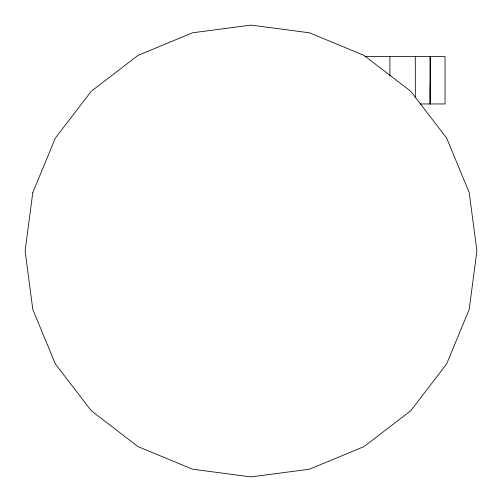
<?xml version="1.0" encoding="UTF-8"?>
<svg xmlns="http://www.w3.org/2000/svg" width="502" height="502" viewBox="0 0 502 502"><rect width="100%" height="100%" fill="white"/><g stroke="black" fill="none" stroke-linecap="round" stroke-linejoin="round"><path stroke-width="0.75" d="M364.891 56.525L445.042 56.525L445.042 103.958L420.005 103.958M430.327 56.525L430.327 103.958M430.189 84.982L430.189 103.958M430.032 56.525L430.032 103.958M415.311 56.525L415.311 97.739M389.91 56.525L389.91 75.965M32.799 192.536L25.1 251L32.799 309.464L55.364 363.95L91.264 410.736L138.05 446.636L192.536 469.201L251 476.9L309.464 469.201L363.95 446.636L410.736 410.736L446.636 363.95L469.201 309.464L476.9 251L469.201 192.536L446.636 138.05L410.736 91.264L363.95 55.364L309.464 32.799L251 25.1L192.536 32.799L138.05 55.364L91.264 91.264L55.364 138.05L32.799 192.536"/></g></svg>
